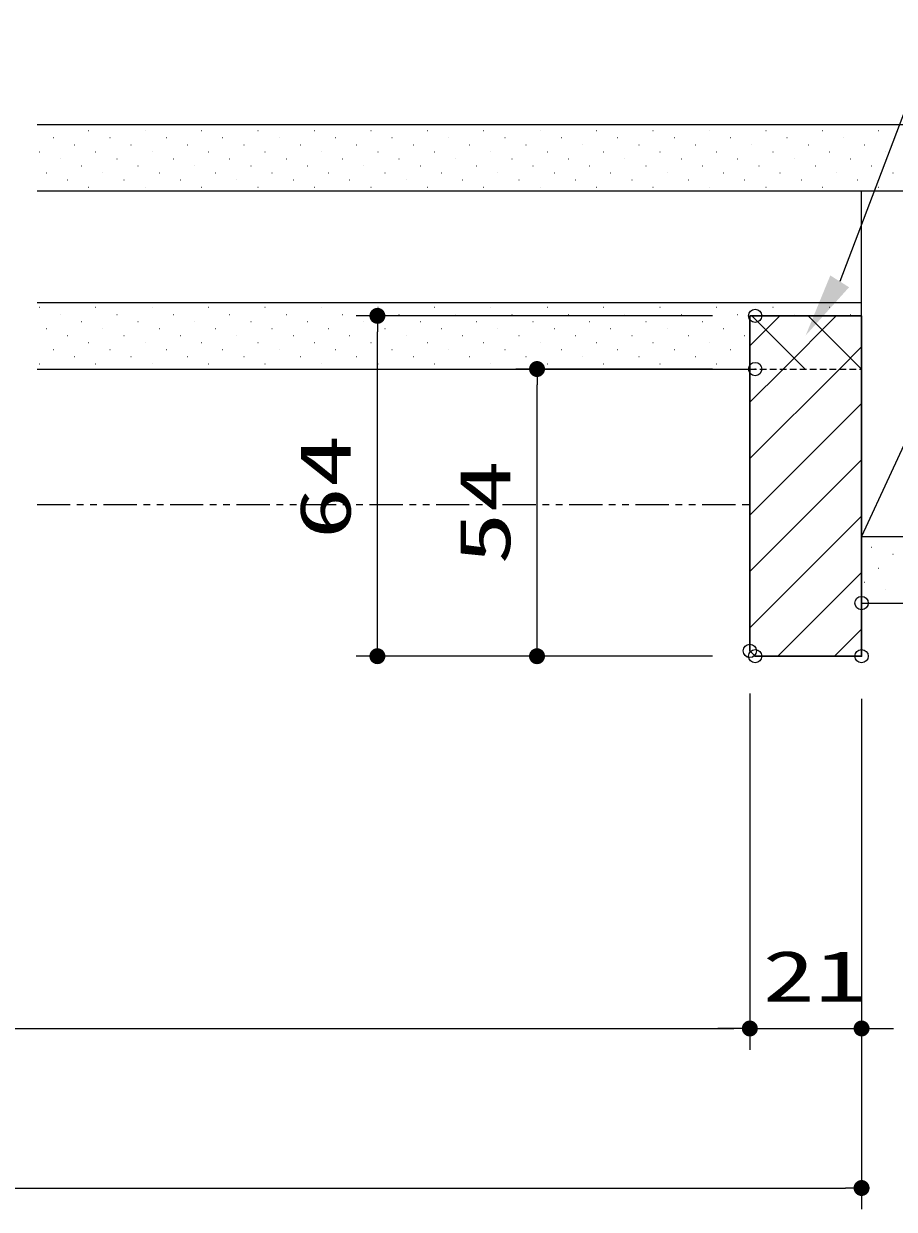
# Model space of a CAD drawing. Units: millimetres, scale not verified. Extents: x -1306 to 1306, y -607 to 607.
# Drawn here: x -176.5 to -12.9, y -453 to -230 of the extents above; entities that cross this region are included whole.
import ezdxf
from ezdxf.enums import TextEntityAlignment as Align

# ---------------------------------------------------------------- set-up
doc = ezdxf.new("R2010")
doc.units = ezdxf.units.MM
doc.header["$LTSCALE"] = 5
doc.header["$PDMODE"] = 32
doc.header["$PDSIZE"] = 2.5
doc.linetypes.add('USER1', pattern=[2.5, 1.25, -0.25, 0.25, -0.25, 0.25, -0.25])
doc.linetypes.add('USER2', pattern=[0.375, 0.25, -0.125])
for name, color, linetype, lineweight in [('0-1_線(黄)', 2, 'Continuous', 15), ('0-8_二点鎖線', 4, 'USER1', 9), ('0-A_点線(青)', 4, 'USER2', 9), ('0-D_線(白)', 7, 'Continuous', 30), ('1-1_寸法線', 3, 'Continuous', 13), ('1-2_ハッチング', 6, 'Continuous', 9), ('1-4_DEFPOINTS', 7, 'Continuous', 5), ('1-5_0', 3, 'Continuous', 25)]:
    doc.layers.add(name, color=color, linetype=linetype, lineweight=lineweight)
doc.styles.add('ＭＳ ゴシック', font='')
doc.styles.get('ＭＳ ゴシック').set_extended_font_data('MS Gothic')

# ---------------------------------------------------------------- blocks, each defined once
blk = doc.blocks.new('_DOT')
at = {"layer": '1-5_0'}
blk.add_line((-2.5, 0), (-5, 0), dxfattribs=at)
for points in [[(0, 0), (-2.5, 0), (-2.48, 0.313)], [(0, 0), (-2.48, -0.313), (-2.5, 0)], [(0, 0), (-2.48, 0.313), (-2.421, 0.622)], [(0, 0), (-2.421, -0.622), (-2.48, -0.313)], [(0, 0), (-2.421, 0.622), (-2.324, 0.92)], [(0, 0), (-2.324, -0.92), (-2.421, -0.622)], [(0, 0), (-2.324, 0.92), (-2.191, 1.204)], [(0, 0), (-2.191, -1.204), (-2.324, -0.92)], [(0, 0), (-2.191, 1.204), (-2.023, 1.469)], [(0, 0), (-2.023, -1.469), (-2.191, -1.204)], [(0, 0), (-2.023, 1.469), (-1.822, 1.711)], [(0, 0), (-1.822, -1.711), (-2.023, -1.469)], [(0, 0), (-1.822, 1.711), (-1.594, 1.926)], [(0, 0), (-1.594, -1.926), (-1.822, -1.711)], [(0, 0), (-1.594, 1.926), (-1.34, 2.111)], [(0, 0), (-1.34, -2.111), (-1.594, -1.926)], [(0, 0), (-1.34, 2.111), (-1.064, 2.262)], [(0, 0), (-1.064, -2.262), (-1.34, -2.111)], [(0, 0), (-1.064, 2.262), (-0.773, 2.378)], [(0, 0), (-0.773, -2.378), (-1.064, -2.262)], [(0, 0), (-0.773, 2.378), (-0.468, 2.456)], [(0, 0), (-0.468, -2.456), (-0.773, -2.378)], [(0, 0), (-0.468, 2.456), (-0.157, 2.495)], [(0, 0), (-0.157, -2.495), (-0.468, -2.456)], [(0, 0), (-0.157, 2.495), (0.157, 2.495)], [(0, 0), (0.157, -2.495), (-0.157, -2.495)], [(0, 0), (0.157, 2.495), (0.468, 2.456)], [(0, 0), (0.468, 2.456), (0.773, 2.378)], [(0, 0), (0.773, 2.378), (1.064, 2.262)], [(0, 0), (1.064, 2.262), (1.34, 2.111)], [(0, 0), (1.34, 2.111), (1.594, 1.926)], [(0, 0), (1.594, 1.926), (1.822, 1.711)], [(0, 0), (1.822, 1.711), (2.023, 1.469)], [(0, 0), (2.023, 1.469), (2.191, 1.204)], [(0, 0), (2.191, 1.204), (2.324, 0.92)], [(0, 0), (2.324, 0.92), (2.421, 0.622)], [(0, 0), (2.421, 0.622), (2.48, 0.313)], [(0, 0), (2.48, 0.313), (2.5, 0)], [(0, 0), (0.468, -2.456), (0.157, -2.495)], [(0, 0), (0.773, -2.378), (0.468, -2.456)], [(0, 0), (1.064, -2.262), (0.773, -2.378)], [(0, 0), (1.34, -2.111), (1.064, -2.262)], [(0, 0), (1.594, -1.926), (1.34, -2.111)], [(0, 0), (1.822, -1.711), (1.594, -1.926)], [(0, 0), (2.023, -1.469), (1.822, -1.711)], [(0, 0), (2.191, -1.204), (2.023, -1.469)], [(0, 0), (2.324, -0.92), (2.191, -1.204)], [(0, 0), (2.421, -0.622), (2.324, -0.92)], [(0, 0), (2.48, -0.313), (2.421, -0.622)], [(0, 0), (2.5, 0), (2.48, -0.313)]]:
    blk.add_solid(points, dxfattribs=at)

msp = doc.modelspace()

# ---------------------------------------------------------------- linework, layer by layer
at = {"layer": '0-1_線(黄)'}
for p, q in [((-174.018, -248.975), (57.957, -248.975)), ((-174.018, -261.475), (57.957, -261.475)), ((10.954, -261.475), (-19.046, -326.475)), ((-19.046, -284.975), (-19.046, -261.475)), ((-174.018, -282.475), (-19.046, -282.475)), ((-174.018, -294.975), (-40.046, -294.975)), ((-19.046, -326.475), (57.957, -326.475)), ((-19.046, -338.975), (57.957, -338.975))]:
    msp.add_line(p, q, dxfattribs=at)
at = {"layer": '0-8_二点鎖線'}
msp.add_line((-174.018, -320.475), (-40.046, -320.475), dxfattribs=at)
at = {"layer": '0-A_点線(青)'}
msp.add_line((-40.046, -294.975), (-19.046, -294.975), dxfattribs=at)
at = {"layer": '0-D_線(白)'}
for p, q in [((-40.046, -347.975), (-40.046, -284.975)), ((-40.046, -284.975), (-19.046, -284.975)), ((-19.046, -348.975), (-19.046, -284.975)), ((-39.046, -348.975), (-40.046, -347.975)), ((-19.046, -348.975), (-39.046, -348.975))]:
    msp.add_line(p, q, dxfattribs=at)
at = {"layer": '1-1_寸法線'}
for p, q in [((-47.046, -284.975), (-114.046, -284.975)), ((-110.046, -345.975), (-110.046, -287.975)), ((-47.046, -294.975), (-84.046, -294.975)), ((-80.046, -345.975), (-80.046, -297.975)), ((-47.046, -348.975), (-114.046, -348.975)), ((-47.046, -348.975), (-84.046, -348.975)), ((-40.046, -355.975), (-40.046, -422.975)), ((-40.046, -355.975), (-40.046, -422.975)), ((-19.046, -356.975), (-19.046, -422.975)), ((-19.046, -356.975), (-19.046, -452.975)), ((-683.468, -418.975), (-43.046, -418.975)), ((-43.046, -418.975), (-46.046, -418.975)), ((-40.046, -418.975), (-19.046, -418.975)), ((-16.046, -418.975), (-13.046, -418.975)), ((-700.468, -448.975), (-22.046, -448.975))]:
    msp.add_line(p, q, dxfattribs=at)
msp.add_lwpolyline([(127.012, -230.044), (-4.717, -230.044), (-23.161, -278.489)], dxfattribs=at)
msp.add_solid([(-29.546, -288.649), (-24.925, -277.38), (-21.397, -279.598)], dxfattribs=at)
at = {"layer": '1-2_ハッチング'}
for p, q in [((-170.958, -251.47), (-170.908, -251.47)), ((-164.329, -250.144), (-164.279, -250.144)), ((-160.351, -251.47), (-160.301, -251.47)), ((-153.722, -250.144), (-153.672, -250.144)), ((-149.745, -251.47), (-149.695, -251.47)), ((-143.116, -250.144), (-143.066, -250.144)), ((-139.138, -251.47), (-139.088, -251.47)), ((-132.509, -250.144), (-132.459, -250.144)), ((-128.531, -251.47), (-128.481, -251.47)), ((-121.902, -250.144), (-121.852, -250.144)), ((-117.925, -251.47), (-117.875, -251.47)), ((-111.296, -250.144), (-111.246, -250.144)), ((-107.318, -251.47), (-107.268, -251.47)), ((-100.689, -250.144), (-100.639, -250.144)), ((-96.712, -251.47), (-96.662, -251.47)), ((-90.083, -250.144), (-90.033, -250.144)), ((-86.105, -251.47), (-86.055, -251.47)), ((-79.476, -250.144), (-79.426, -250.144)), ((-75.498, -251.47), (-75.448, -251.47)), ((-68.869, -250.144), (-68.819, -250.144)), ((-64.892, -251.47), (-64.842, -251.47)), ((-58.263, -250.144), (-58.213, -250.144)), ((-54.285, -251.47), (-54.235, -251.47)), ((-47.656, -250.144), (-47.606, -250.144)), ((-43.679, -251.47), (-43.629, -251.47)), ((-37.05, -250.144), (-37, -250.144)), ((-33.072, -251.47), (-33.022, -251.47)), ((-26.443, -250.144), (-26.393, -250.144)), ((-22.465, -251.47), (-22.415, -251.47)), ((-15.836, -250.144), (-15.786, -250.144)), ((-173.61, -254.121), (-173.56, -254.121)), ((-166.98, -252.795), (-166.93, -252.795)), ((-163.003, -254.121), (-162.953, -254.121)), ((-156.374, -252.795), (-156.324, -252.795)), ((-152.396, -254.121), (-152.346, -254.121)), ((-145.767, -252.795), (-145.717, -252.795)), ((-141.79, -254.121), (-141.74, -254.121)), ((-135.161, -252.795), (-135.111, -252.795)), ((-131.183, -254.121), (-131.133, -254.121)), ((-124.554, -252.795), (-124.504, -252.795)), ((-120.577, -254.121), (-120.527, -254.121)), ((-113.947, -252.795), (-113.897, -252.795)), ((-109.97, -254.121), (-109.92, -254.121)), ((-103.341, -252.795), (-103.291, -252.795)), ((-99.363, -254.121), (-99.313, -254.121)), ((-92.734, -252.795), (-92.684, -252.795)), ((-88.757, -254.121), (-88.707, -254.121)), ((-82.128, -252.795), (-82.078, -252.795)), ((-78.15, -254.121), (-78.1, -254.121)), ((-71.521, -252.795), (-71.471, -252.795)), ((-67.544, -254.121), (-67.494, -254.121)), ((-60.914, -252.795), (-60.864, -252.795)), ((-56.937, -254.121), (-56.887, -254.121)), ((-50.308, -252.795), (-50.258, -252.795)), ((-46.33, -254.121), (-46.28, -254.121)), ((-39.701, -252.795), (-39.651, -252.795)), ((-35.724, -254.121), (-35.674, -254.121)), ((-29.095, -252.795), (-29.045, -252.795)), ((-25.117, -254.121), (-25.067, -254.121)), ((-18.488, -252.795), (-18.438, -252.795)), ((-14.511, -254.121), (-14.461, -254.121)), ((-169.632, -255.447), (-169.582, -255.447)), ((-159.025, -255.447), (-158.975, -255.447)), ((-148.419, -255.447), (-148.369, -255.447)), ((-137.812, -255.447), (-137.762, -255.447)), ((-127.206, -255.447), (-127.156, -255.447)), ((-116.599, -255.447), (-116.549, -255.447)), ((-105.992, -255.447), (-105.942, -255.447)), ((-95.386, -255.447), (-95.336, -255.447)), ((-84.779, -255.447), (-84.729, -255.447)), ((-74.173, -255.447), (-74.123, -255.447)), ((-63.566, -255.447), (-63.516, -255.447)), ((-52.959, -255.447), (-52.909, -255.447)), ((-42.353, -255.447), (-42.303, -255.447)), ((-31.746, -255.447), (-31.696, -255.447)), ((-21.14, -255.447), (-21.09, -255.447)), ((-172.284, -258.099), (-172.234, -258.099)), ((-165.655, -256.773), (-165.605, -256.773)), ((-161.677, -258.099), (-161.627, -258.099)), ((-155.048, -256.773), (-154.998, -256.773)), ((-151.071, -258.099), (-151.021, -258.099)), ((-144.441, -256.773), (-144.391, -256.773)), ((-140.464, -258.099), (-140.414, -258.099)), ((-133.835, -256.773), (-133.785, -256.773)), ((-129.857, -258.099), (-129.807, -258.099)), ((-123.228, -256.773), (-123.178, -256.773)), ((-119.251, -258.099), (-119.201, -258.099)), ((-112.622, -256.773), (-112.572, -256.773)), ((-108.644, -258.099), (-108.594, -258.099)), ((-102.015, -256.773), (-101.965, -256.773)), ((-98.037, -258.099), (-97.987, -258.099)), ((-91.408, -256.773), (-91.358, -256.773)), ((-87.431, -258.099), (-87.381, -258.099)), ((-80.802, -256.773), (-80.752, -256.773)), ((-76.824, -258.099), (-76.774, -258.099)), ((-70.195, -256.773), (-70.145, -256.773)), ((-66.218, -258.099), (-66.168, -258.099)), ((-59.589, -256.773), (-59.539, -256.773)), ((-55.611, -258.099), (-55.561, -258.099)), ((-48.982, -256.773), (-48.932, -256.773)), ((-45.004, -258.099), (-44.954, -258.099)), ((-38.375, -256.773), (-38.325, -256.773)), ((-34.398, -258.099), (-34.348, -258.099)), ((-27.769, -256.773), (-27.719, -256.773)), ((-23.791, -258.099), (-23.741, -258.099)), ((-17.162, -256.773), (-17.112, -256.773)), ((-13.185, -258.099), (-13.135, -258.099)), ((-168.306, -259.425), (-168.256, -259.425)), ((-164.329, -260.75), (-164.279, -260.75)), ((-157.7, -259.425), (-157.65, -259.425)), ((-153.722, -260.75), (-153.672, -260.75)), ((-147.093, -259.425), (-147.043, -259.425)), ((-143.116, -260.75), (-143.066, -260.75)), ((-136.486, -259.425), (-136.436, -259.425)), ((-132.509, -260.75), (-132.459, -260.75)), ((-125.88, -259.425), (-125.83, -259.425)), ((-121.902, -260.75), (-121.852, -260.75)), ((-115.273, -259.425), (-115.223, -259.425)), ((-111.296, -260.75), (-111.246, -260.75)), ((-104.667, -259.425), (-104.617, -259.425)), ((-100.689, -260.75), (-100.639, -260.75)), ((-94.06, -259.425), (-94.01, -259.425)), ((-90.083, -260.75), (-90.033, -260.75)), ((-83.453, -259.425), (-83.403, -259.425)), ((-79.476, -260.75), (-79.426, -260.75)), ((-72.847, -259.425), (-72.797, -259.425)), ((-68.869, -260.75), (-68.819, -260.75)), ((-62.24, -259.425), (-62.19, -259.425)), ((-58.263, -260.75), (-58.213, -260.75)), ((-51.634, -259.425), (-51.584, -259.425)), ((-47.656, -260.75), (-47.606, -260.75)), ((-41.027, -259.425), (-40.977, -259.425)), ((-37.05, -260.75), (-37, -260.75)), ((-30.42, -259.425), (-30.37, -259.425)), ((-26.443, -260.75), (-26.393, -260.75)), ((-19.814, -259.425), (-19.764, -259.425)), ((-15.836, -260.75), (-15.786, -260.75)), ((-173.61, -283.367), (-173.56, -283.367)), ((-169.632, -284.693), (-169.582, -284.693)), ((-163.003, -283.367), (-162.953, -283.367)), ((-159.025, -284.693), (-158.975, -284.693)), ((-152.396, -283.367), (-152.346, -283.367)), ((-148.419, -284.693), (-148.369, -284.693)), ((-141.79, -283.367), (-141.74, -283.367)), ((-137.812, -284.693), (-137.762, -284.693)), ((-131.183, -283.367), (-131.133, -283.367)), ((-127.206, -284.693), (-127.156, -284.693)), ((-120.577, -283.367), (-120.527, -283.367)), ((-116.599, -284.693), (-116.549, -284.693)), ((-109.97, -283.367), (-109.92, -283.367)), ((-105.992, -284.693), (-105.942, -284.693)), ((-99.363, -283.367), (-99.313, -283.367)), ((-95.386, -284.693), (-95.336, -284.693)), ((-88.757, -283.367), (-88.707, -283.367)), ((-84.779, -284.693), (-84.729, -284.693)), ((-78.15, -283.367), (-78.1, -283.367)), ((-74.173, -284.693), (-74.123, -284.693)), ((-67.544, -283.367), (-67.494, -283.367)), ((-63.566, -284.693), (-63.516, -284.693)), ((-56.937, -283.367), (-56.887, -283.367)), ((-52.959, -284.693), (-52.909, -284.693)), ((-46.33, -283.367), (-46.28, -283.367)), ((-42.353, -284.693), (-42.303, -284.693)), ((-40.046, -290.614), (-34.407, -284.975)), ((-29.679, -294.975), (-39.679, -284.975)), ((-35.724, -283.367), (-35.674, -283.367)), ((-33.8, -294.975), (-23.8, -284.975)), ((-31.746, -284.693), (-31.696, -284.693)), ((-19.072, -294.975), (-29.072, -284.975)), ((-25.117, -283.367), (-25.067, -283.367)), ((-21.14, -284.693), (-21.09, -284.693)), ((-172.284, -287.345), (-172.234, -287.345)), ((-165.655, -286.019), (-165.605, -286.019)), ((-161.677, -287.345), (-161.627, -287.345)), ((-155.048, -286.019), (-154.998, -286.019)), ((-151.071, -287.345), (-151.021, -287.345)), ((-144.441, -286.019), (-144.391, -286.019)), ((-140.464, -287.345), (-140.414, -287.345)), ((-133.835, -286.019), (-133.785, -286.019)), ((-129.857, -287.345), (-129.807, -287.345)), ((-123.228, -286.019), (-123.178, -286.019)), ((-119.251, -287.345), (-119.201, -287.345)), ((-112.622, -286.019), (-112.572, -286.019)), ((-108.644, -287.345), (-108.594, -287.345)), ((-102.015, -286.019), (-101.965, -286.019)), ((-98.037, -287.345), (-97.987, -287.345)), ((-91.408, -286.019), (-91.358, -286.019)), ((-87.431, -287.345), (-87.381, -287.345)), ((-80.802, -286.019), (-80.752, -286.019)), ((-76.824, -287.345), (-76.774, -287.345)), ((-70.195, -286.019), (-70.145, -286.019)), ((-66.218, -287.345), (-66.168, -287.345)), ((-59.589, -286.019), (-59.539, -286.019)), ((-55.611, -287.345), (-55.561, -287.345)), ((-48.982, -286.019), (-48.932, -286.019)), ((-45.004, -287.345), (-44.954, -287.345)), ((-168.306, -288.671), (-168.256, -288.671)), ((-157.7, -288.671), (-157.65, -288.671)), ((-147.093, -288.671), (-147.043, -288.671)), ((-136.486, -288.671), (-136.436, -288.671)), ((-125.88, -288.671), (-125.83, -288.671)), ((-115.273, -288.671), (-115.223, -288.671)), ((-104.667, -288.671), (-104.617, -288.671)), ((-94.06, -288.671), (-94.01, -288.671)), ((-83.453, -288.671), (-83.403, -288.671)), ((-72.847, -288.671), (-72.797, -288.671)), ((-62.24, -288.671), (-62.19, -288.671)), ((-51.634, -288.671), (-51.584, -288.671)), ((-41.027, -288.671), (-40.977, -288.671)), ((-170.958, -291.322), (-170.908, -291.322)), ((-164.329, -289.997), (-164.279, -289.997)), ((-160.351, -291.322), (-160.301, -291.322)), ((-153.722, -289.997), (-153.672, -289.997)), ((-149.745, -291.322), (-149.695, -291.322)), ((-143.116, -289.997), (-143.066, -289.997)), ((-139.138, -291.322), (-139.088, -291.322)), ((-132.509, -289.997), (-132.459, -289.997)), ((-128.531, -291.322), (-128.481, -291.322)), ((-121.902, -289.997), (-121.852, -289.997)), ((-117.925, -291.322), (-117.875, -291.322)), ((-111.296, -289.997), (-111.246, -289.997)), ((-107.318, -291.322), (-107.268, -291.322)), ((-100.689, -289.997), (-100.639, -289.997)), ((-96.712, -291.322), (-96.662, -291.322)), ((-90.083, -289.997), (-90.033, -289.997)), ((-86.105, -291.322), (-86.055, -291.322)), ((-79.476, -289.997), (-79.426, -289.997)), ((-75.498, -291.322), (-75.448, -291.322)), ((-68.869, -289.997), (-68.819, -289.997)), ((-64.892, -291.322), (-64.842, -291.322)), ((-58.263, -289.997), (-58.213, -289.997)), ((-54.285, -291.322), (-54.235, -291.322)), ((-47.656, -289.997), (-47.606, -289.997)), ((-43.679, -291.322), (-43.629, -291.322)), ((-23.194, -294.975), (-19.046, -290.827)), ((-173.61, -293.974), (-173.56, -293.974)), ((-166.98, -292.648), (-166.93, -292.648)), ((-163.003, -293.974), (-162.953, -293.974)), ((-156.374, -292.648), (-156.324, -292.648)), ((-152.396, -293.974), (-152.346, -293.974)), ((-145.767, -292.648), (-145.717, -292.648)), ((-141.79, -293.974), (-141.74, -293.974)), ((-135.161, -292.648), (-135.111, -292.648)), ((-131.183, -293.974), (-131.133, -293.974)), ((-124.554, -292.648), (-124.504, -292.648)), ((-120.577, -293.974), (-120.527, -293.974)), ((-113.947, -292.648), (-113.897, -292.648)), ((-109.97, -293.974), (-109.92, -293.974)), ((-103.341, -292.648), (-103.291, -292.648)), ((-99.363, -293.974), (-99.313, -293.974)), ((-92.734, -292.648), (-92.684, -292.648)), ((-88.757, -293.974), (-88.707, -293.974)), ((-82.128, -292.648), (-82.078, -292.648)), ((-78.15, -293.974), (-78.1, -293.974)), ((-71.521, -292.648), (-71.471, -292.648)), ((-67.544, -293.974), (-67.494, -293.974)), ((-60.914, -292.648), (-60.864, -292.648)), ((-56.937, -293.974), (-56.887, -293.974)), ((-50.308, -292.648), (-50.258, -292.648)), ((-46.33, -293.974), (-46.28, -293.974)), ((-40.046, -301.221), (-33.8, -294.975)), ((-40.046, -311.827), (-23.194, -294.975)), ((-40.046, -322.434), (-19.046, -301.434)), ((-40.046, -333.041), (-19.046, -312.041)), ((-40.046, -343.647), (-19.046, -322.647)), ((-17.162, -328.446), (-17.112, -328.446)), ((-13.185, -329.771), (-13.135, -329.771)), ((-34.767, -348.975), (-19.046, -333.254)), ((-15.836, -332.423), (-15.786, -332.423)), ((-18.488, -335.075), (-18.438, -335.075)), ((-14.511, -336.4), (-14.461, -336.4)), ((-24.161, -348.975), (-19.046, -343.86))]:
    msp.add_line(p, q, dxfattribs=at)
at = {"layer": '1-4_DEFPOINTS'}
for p in [(-110.046, -284.975), (-39.046, -284.975), (-80.046, -294.975), (-39.046, -294.975), (-19.046, -338.975), (-40.046, -347.975), (-39.046, -348.975), (-19.046, -348.975), (-19.046, -348.975), (-40.046, -418.975), (-19.046, -418.975), (-19.046, -448.975)]:
    msp.add_point(p, dxfattribs=at)

# ---------------------------------------------------------------- block references
at = {"layer": '1-1_寸法線', "xscale": 0.6, "yscale": 0.6}
for p, rotation in [((-110.046, -284.975), 90), ((-80.046, -294.975), 90), ((-110.046, -348.975), 270), ((-80.046, -348.975), 270), ((-19.046, -418.975), 180)]:
    msp.add_blockref('_DOT', p, dxfattribs=dict(at, rotation=rotation))
for p in [(-40.046, -418.975), (-40.046, -418.975), (-19.046, -448.975)]:
    msp.add_blockref('_DOT', p, dxfattribs=at)

# ---------------------------------------------------------------- texts
at = {"layer": '1-1_寸法線', "style": 'ＭＳ ゴシック', "width": 1.5}
for s, p in [('64', (-112.195, -326.975)), ('54', (-82.195, -331.737))]:
    msp.add_text(s, height=9.604, rotation=90, dxfattribs=at).set_placement(p, align=Align.BOTTOM_LEFT)
msp.add_text('21', height=9.604, dxfattribs=at).set_placement((-37.641, -416.826), align=Align.BOTTOM_LEFT)

doc.saveas('drawing.dxf')
